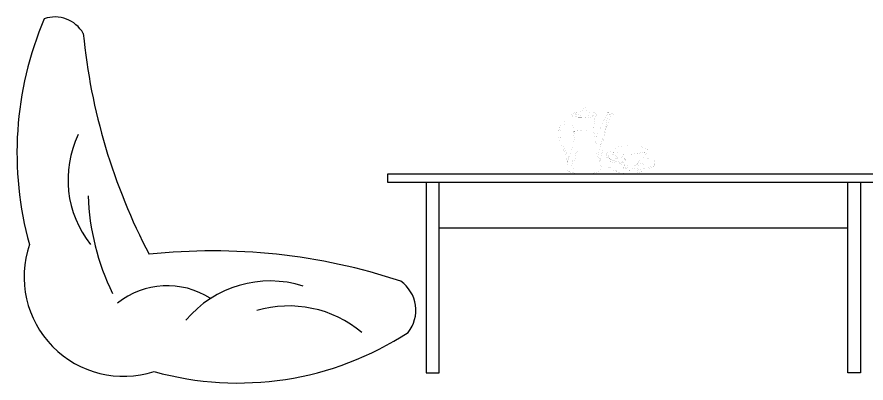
# Model space of a CAD drawing. Extents: x -42728 to 99010, y -18674 to 47645.
# Drawn here: x 70657 to 71495, y 31694 to 32055 of the extents above; entities that cross this region are included whole.
import ezdxf

# ---------------------------------------------------------------- set-up
doc = ezdxf.new("R2010")
doc.units = 0
doc.header["$LTSCALE"] = 100
doc.header["$MEASUREMENT"] = 0
doc.layers.add('00-ELE', color=2, linetype='CONTINUOUS')
doc.layers.add('填充', color=8, linetype='CONTINUOUS')

# ---------------------------------------------------------------- blocks, each defined once
blk = doc.blocks.new('A$C7B390E6D')
at = {"layer": '填充', "const_width": 1}
for points in [[(1163, 1243), (1117, 1280), (1054, 1289), (1027, 1289), (1027, 1289), (1027, 1262), (1081, 1252), (1172, 1262), (1145, 1262), (1090, 1234), (1054, 1071), (1027, 1035), (999, 980), (972, 835), (963, 799), (963, 772), (936, 681), (927, 636), (927, 527), (918, 472), (881, 309), (872, 291), (863, 255), (872, 227), (899, 164), (908, 137), (899, 118), (863, 91), (800, 37), (754, 28), (709, 19), (663, 0), (536, 0), (491, 0), (364, 0), (318, 28), (246, 46), (191, 73), (191, 218), (173, 318), (137, 418), (100, 518), (55, 617), (37, 672), (10, 763), (0, 799), (0, 871), (10, 962), (19, 1035), (46, 1062), (73, 1089), (128, 1116), (191, 1116), (218, 1107), (227, 1089), (246, 1071), (264, 1053), (291, 1026), (318, 962), (327, 944), (336, 899), (327, 853), (318, 790), (309, 989), (291, 1017), (246, 1035), (218, 1044), (173, 1053), (128, 1053), (91, 1044), (55, 1026), (28, 989), (19, 926), (55, 944), (46, 926), (37, 899), (37, 826), (46, 699), (100, 590), (146, 481), (209, 363), (209, 345), (173, 200), (191, 227), (200, 309), (237, 400), (264, 472), (300, 608), (318, 663), (336, 772), (346, 998), (336, 1026), (318, 1116), (318, 1180), (291, 1216), (282, 1252), (282, 1280), (282, 1289), (300, 1280), (336, 1289), (391, 1298), (409, 1298), (445, 1307), (464, 1307), (500, 1334), (527, 1398), (545, 1434), (554, 1443), (563, 1361), (582, 1325), (609, 1307), (672, 1298), (718, 1298), (745, 1289), (781, 1280), (800, 1262), (763, 1234), (700, 1243), (636, 1243), (600, 1234), (482, 1234), (436, 1243), (382, 1252), (373, 1252), (346, 1262), (391, 1298), (309, 1289), (282, 1280), (273, 1234), (300, 1225), (318, 1225), (346, 1216), (364, 1207), (409, 1198), (464, 1198), (482, 1198), (591, 1189), (618, 1189), (727, 1207), (763, 1225), (800, 1234), (763, 1171), (754, 1098), (745, 1044), (736, 926), (736, 890), (754, 826), (772, 763), (772, 744), (836, 890), (863, 926), (881, 971), (899, 1017), (918, 1053), (936, 1098), (981, 1171), (990, 1198), (1008, 1234), (1027, 1252), (1027, 1262), (1054, 1262), (1108, 1252), (1054, 1234), (1027, 1198), (1008, 1098), (999, 1035), (981, 944), (963, 899), (954, 853), (927, 772), (890, 636), (881, 617), (845, 454), (836, 400), (854, 318), (863, 255), (827, 327), (809, 382), (809, 427), (800, 454), (790, 509), (790, 636), (772, 690), (772, 754)], [(654, 899), (600, 908), (527, 917), (482, 917), (382, 926)], [(1244, 436), (1199, 454), (1181, 472), (1181, 527), (1208, 572), (1235, 572), (1335, 590), (1381, 590), (1471, 599), (1562, 599), (1671, 599), (1816, 554), (1862, 518), (1853, 463), (1771, 336), (1753, 318), (1698, 282), (1680, 264), (1671, 245), (1653, 209)], [(409, 481), (364, 445), (336, 245), (327, 191), (300, 109)], [(1208, 391), (1145, 409), (1081, 427), (1054, 427), (1045, 382), (1054, 354), (1063, 336), (1090, 309), (1108, 300), (1154, 291), (1190, 273), (1326, 245), (1353, 245), (1381, 200), (1335, 209), (1263, 227), (1190, 245), (1108, 255), (1072, 273), (1036, 309), (999, 391), (1017, 445), (1090, 472), (1126, 472), (1145, 463), (1163, 463), (1181, 445), (1217, 391), (1244, 345), (1263, 327), (1317, 300), (1381, 209), (1462, 173), (1517, 173), (1553, 173), (1617, 191), (1671, 209), (1689, 164), (1653, 128), (1589, 118), (1526, 109), (1444, 109), (1408, 118), (1353, 128), (1381, 164), (1390, 191), (1362, 146), (1435, 137), (1462, 146), (1571, 146), (1599, 146), (1662, 146), (1680, 173)], [(1199, 454), (1263, 445), (1308, 427), (1399, 418), (1435, 418), (1499, 418), (1589, 427), (1662, 436), (1798, 463), (1816, 463), (1835, 472), (1835, 481)], [(1308, 382), (1344, 300), (1372, 282)], [(1344, 382), (1372, 336), (1417, 291), (1471, 255)], [(327, 327), (300, 300), (273, 164)], [(1780, 336), (1844, 336), (1980, 291), (2007, 282), (2016, 255), (2025, 218), (1998, 164), (1935, 137), (1862, 109), (1807, 82), (1762, 73), (1617, 73), (1562, 73), (1408, 73), (1281, 73), (1208, 73), (1172, 73), (1145, 91), (1054, 137), (1017, 164), (990, 218), (1017, 273), (1045, 291)], [(1145, 318), (1181, 318), (1263, 345)], [(1698, 236), (1753, 227), (1780, 209), (1789, 191)], [(1962, 164), (1898, 146), (1798, 118), (1680, 91), (1635, 82), (1562, 82), (1390, 73), (1272, 73), (1235, 73), (1181, 91), (1126, 128), (1027, 164)], [(1789, 55), (1708, 46), (1662, 37), (1635, 19), (1553, 10), (1517, 10), (1462, 10), (1390, 19), (1317, 28), (1290, 28), (1263, 37), (1226, 55), (1199, 82)]]:
    blk.add_lwpolyline(points, dxfattribs=at)

msp = doc.modelspace()

# ---------------------------------------------------------------- linework, layer by layer
at = {"layer": '00-ELE'}
for p, q in [((71022.9081, 31891.73306), (71022.9081, 31900.18221)), ((71022.9081, 31900.18221), (71528.12881, 31900.18221)), ((71528.12881, 31891.73306), (71022.9081, 31891.73306)), ((71060.95833, 31891.73306), (71060.95833, 31703.74122)), ((71073.64164, 31703.74122), (71073.64164, 31891.73306)), ((71477.39527, 31703.74122), (71477.39527, 31891.73306)), ((71490.07858, 31891.73306), (71490.07858, 31703.74122)), ((71477.39527, 31846.73306), (71073.64164, 31846.73306)), ((71060.95833, 31703.74122), (71073.64164, 31703.74122)), ((71490.07858, 31703.74122), (71477.39527, 31703.74122))]:
    msp.add_line(p, q, dxfattribs=at)
for centre, radius, start, end in [((70995.66312, 31921.05167), 339.04421, 157.02691298, 195.49093428), ((70694.13229, 32022.95301), 32.22833, 29.67105378, 109.24590895), ((71309.17519, 32095.39896), 589.75222, 185.49678304, 207.7448541), ((70809.64988, 31894.38078), 102.65969, 154.20746945, 218.48280407), ((70963.93612, 31886.78863), 237.19843, 181.94382011, 206.14929717), ((70761.98749, 31798.68926), 98.33849, 161.12775315, 287.80377261), ((70849.99411, 31230.70927), 593.46792, 71.74650382, 96.07113385), ((70805.10347, 31710.524), 79.24897, 57.58899973, 128.43181475), ((70906.72842, 31685.62009), 108.86137, 72.58124931, 139.91558075), ((71015.25503, 31765.51856), 35.42046, 321.88668665, 54.38589869), ((70924.97633, 31657.08705), 112.77637, 50.14059749, 106.23413053), ((70874.84682, 32002.39944), 308.65033, 254.44059423, 303.03845882)]:
    msp.add_arc(centre, radius, start, end, dxfattribs=at)

# ---------------------------------------------------------------- block references
at = {"layer": '00-ELE', "xscale": 0.0470400000049267, "yscale": 0.04704000000128872, "zscale": 0.04704000000000001}
msp.add_blockref('A$C7B390E6D', (71191.66732, 31899.91813), dxfattribs=at)

doc.saveas('drawing.dxf')
